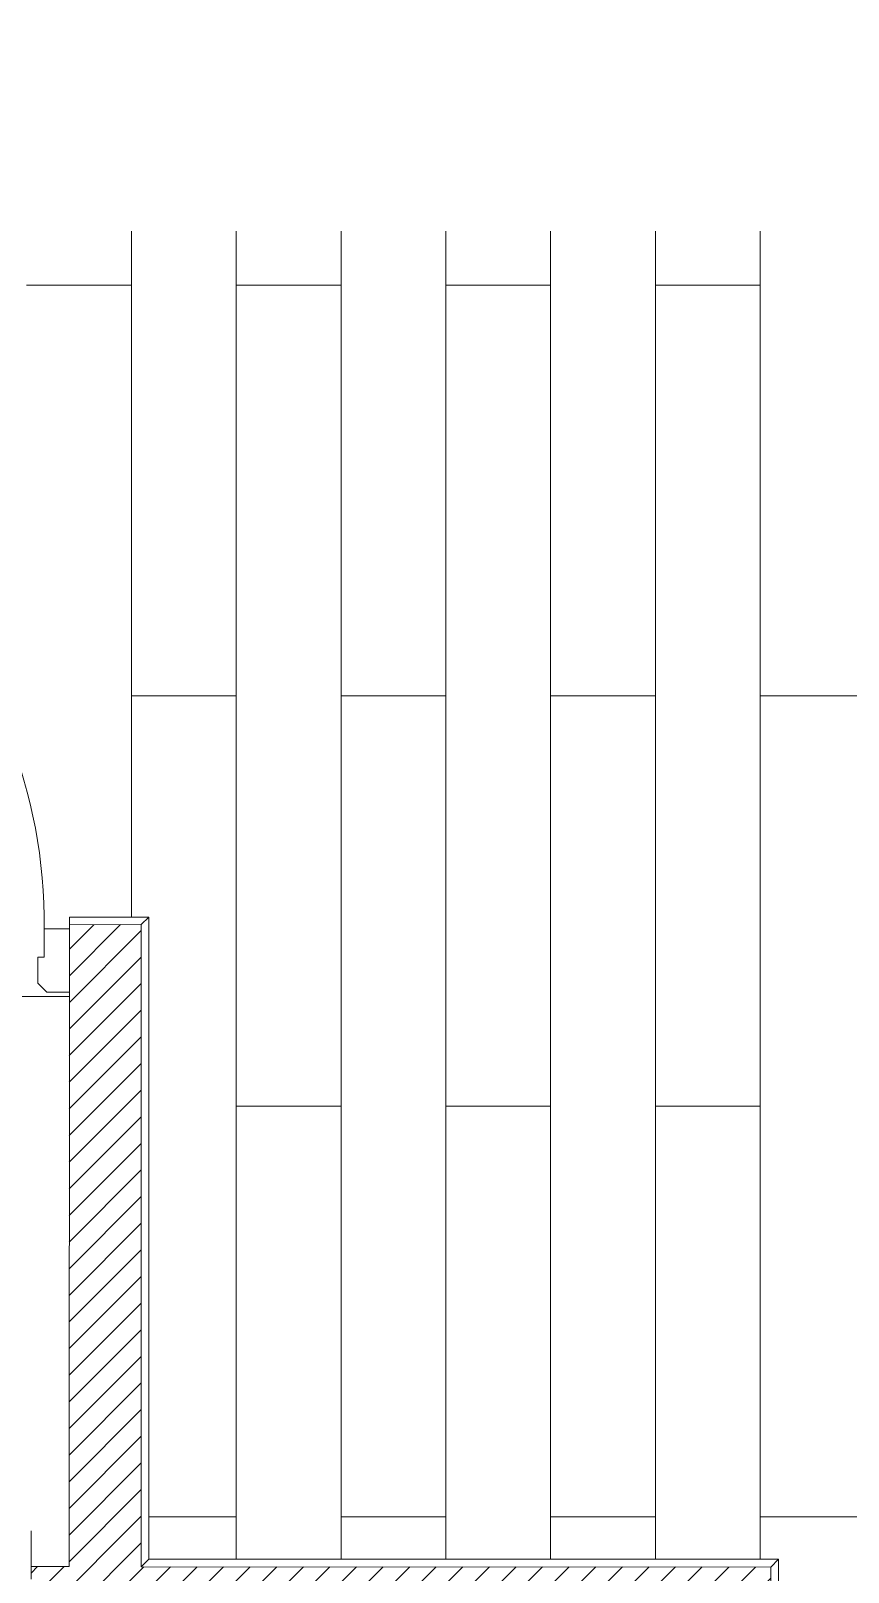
# Model space of a CAD drawing. Header units: centimetres. Extents: x 1723 to 3296, y 1174 to 2216.
# Drawn here: x 1860.4 to 1968, y 1282.7 to 1485.5 of the extents above; entities that cross this region are included whole.
import ezdxf

# ---------------------------------------------------------------- set-up
doc = ezdxf.new("R2010")
doc.units = ezdxf.units.CM
doc.linetypes.add('TRATTOPUNTO2', pattern=[12.7, 6.35, -3.175, 0, -3.175])
doc.layers.get('0').update_dxf_attribs({"lineweight": 18})
doc.layers.add('campitura', color=9, linetype='Continuous')
doc.layers.add('muro sezione', color=10, linetype='Continuous', lineweight=18)
doc.layers.add('Pavimento', color=60, linetype='Continuous', lineweight=18)

msp = doc.modelspace()

# ---------------------------------------------------------------- hatches: boundary and pattern name
at = {"layer": 'campitura', "linetype": 'TRATTOPUNTO2'}
h = msp.add_hatch(dxfattribs=at)
h.set_pattern_fill('ANSI31', color=256, scale=0.78)
h.paths.add_polyline_path([(1763.27, 1614), (1860.39, 1614), (1860.39, 1623.56), (1752.81, 1623.56), (1722.81, 1623.56), (1722.81, 1614), (1752.81, 1614), (1752.81, 1358.43), (1790.75, 1358.43), (1790.75, 1367.33), (1790.75, 1367.9), (1763.27, 1367.9)])
h.paths.add_polyline_path([(2082.93, 1644.78), (2061.4, 1644.78), (2061.4, 1623.56), (1945.07, 1623.56), (1945.07, 1614), (2061.43, 1614), (2061.4, 1219.76), (1957.86, 1219.76), (1957.86, 1283.38), (1874.96, 1283.42), (1874.97, 1367.9), (1865.5, 1367.87), (1865.5, 1358.43), (1865.5, 1358.43), (1865.46, 1283.43), (1860.46, 1283.43), (1860.46, 1273.91), (1865.45, 1273.91), (1948.4, 1273.91), (1948.4, 1210.3), (2061.4, 1210.3), (2061.4, 1210.3), (2061.4, 1180.3), (2082.93, 1180.3), (2082.93, 1210.3)])

# ---------------------------------------------------------------- linework, layer by layer
for p, q in [((1865.5, 1367.87), (1865.5, 1368.87)), ((1865.5, 1368.87), (1875.96, 1368.87)), ((1875.96, 1368.87), (1874.97, 1367.9)), ((1875.96, 1368.87), (1875.96, 1284.41)), ((1865.5, 1367.33), (1862.19, 1367.33)), ((1862.19, 1367.33), (1862.19, 1363.61)), ((1865.5, 1359), (1865.5, 1367.33)), ((1861.37, 1363.61), (1861.37, 1360.2)), ((1862.19, 1363.61), (1861.37, 1363.61)), ((1861.37, 1360.2), (1862.53, 1359)), ((1862.53, 1359), (1865.5, 1359)), ((1874.96, 1283.42), (1875.96, 1284.41)), ((1875.96, 1284.41), (1958.88, 1284.41)), ((1957.86, 1283.38), (1958.88, 1284.41)), ((1958.88, 1284.41), (1958.88, 1280.06))]:
    msp.add_line(p, q)
at = {"color": 252}
msp.add_arc((1794.61, 1368.06), 67.57, 359.3802, 86.9413, dxfattribs=at)
at = {"layer": 'muro sezione', "linetype": 'TRATTOPUNTO2'}
msp.add_line((1860.46, 1288.12), (1860.46, 1269.46), dxfattribs=at)
at = {"layer": 'muro sezione'}
msp.add_line((1865.46, 1283.43), (1860.46, 1283.43), dxfattribs=at)
msp.add_lwpolyline([(2082.93, 1644.78), (2061.4, 1644.78), (2061.4, 1623.56), (1945.07, 1623.56), (1945.07, 1614), (2061.43, 1614), (2061.4, 1219.76), (1957.86, 1219.76), (1957.86, 1283.38), (1874.96, 1283.42), (1874.97, 1367.9), (1865.5, 1367.87), (1865.46, 1283.43)], dxfattribs=at)
at = {"layer": 'Pavimento'}
for p, q in [((1790.75, 1358.43), (1865.5, 1358.43)), ((1887.47, 1290), (1887.47, 1284.41)), ((1915.07, 1290), (1915.07, 1284.41)), ((1942.67, 1290), (1942.67, 1284.41))]:
    msp.add_line(p, q, dxfattribs=at)
for points in [[(1956.47, 1398), (1970.27, 1398), (1970.27, 1505.29)], [(1859.87, 1452), (1873.67, 1452), (1873.67, 1459.12)], [(1873.67, 1398), (1887.47, 1398), (1887.47, 1459.12)], [(1887.47, 1452), (1901.27, 1452), (1901.27, 1459.12)], [(1901.27, 1398), (1915.07, 1398), (1915.07, 1459.12)], [(1915.07, 1452), (1928.87, 1452), (1928.87, 1459.12)], [(1928.87, 1398), (1942.67, 1398), (1942.67, 1459.12)], [(1942.67, 1452), (1956.47, 1452), (1956.47, 1459.12)], [(1873.67, 1368.87), (1873.67, 1452), (1859.87, 1452)], [(1887.47, 1344), (1901.27, 1344), (1901.27, 1452), (1887.47, 1452)], [(1915.07, 1344), (1928.87, 1344), (1928.87, 1452), (1915.07, 1452)], [(1942.67, 1344), (1956.47, 1344), (1956.47, 1452), (1942.67, 1452)], [(1875.96, 1290), (1887.47, 1290), (1887.47, 1398), (1873.67, 1398)], [(1901.27, 1290), (1915.07, 1290), (1915.07, 1398), (1901.27, 1398)], [(1928.87, 1290), (1942.67, 1290), (1942.67, 1398), (1928.87, 1398)], [(1956.47, 1290), (1970.27, 1290), (1970.27, 1398), (1956.47, 1398)], [(1901.27, 1284.41), (1901.27, 1344), (1887.47, 1344)], [(1928.87, 1284.41), (1928.87, 1344), (1915.07, 1344)], [(1956.47, 1284.41), (1956.47, 1344), (1942.67, 1344)]]:
    msp.add_lwpolyline(points, dxfattribs=at)

doc.saveas('drawing.dxf')
